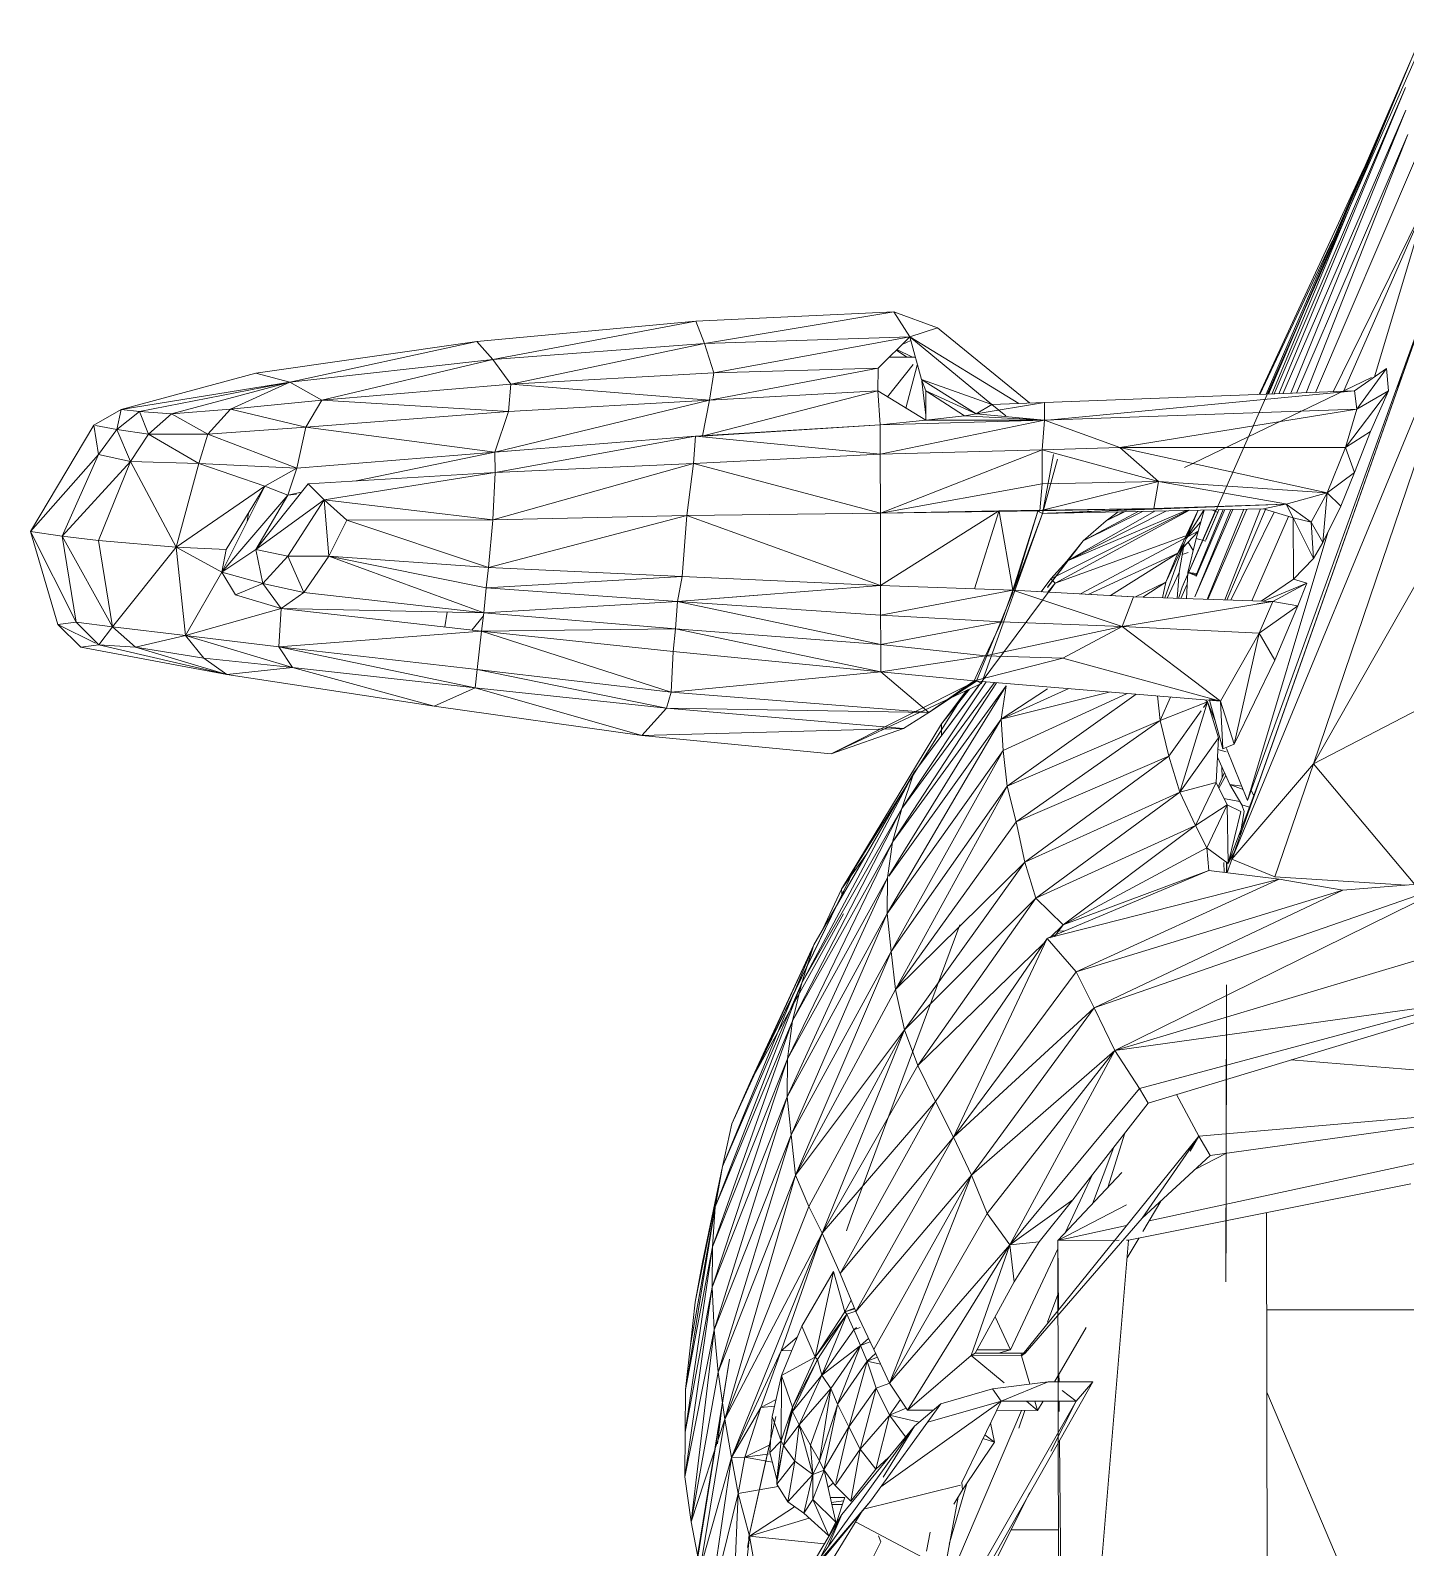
# Model space of a CAD drawing. Header units: inches. Extents: x -4169 to 1533, y -251 to 585.
# Drawn here: x 1336.77 to 1348.44, y 7.33 to 20.2 of the extents above; entities that cross this region are included whole.
import ezdxf

# ---------------------------------------------------------------- set-up
doc = ezdxf.new("R2010")
doc.units = ezdxf.units.IN
doc.header["$MEASUREMENT"] = 0
for name, color, linetype, lineweight in [('0-4', 10, 'Continuous', 5), ('0-6', 7, 'Continuous', 9), ('A-GENM', 5, 'Continuous', 9)]:
    doc.layers.add(name, color=color, linetype=linetype, lineweight=lineweight)

# ---------------------------------------------------------------- blocks, each defined once
blk = doc.blocks.new('Land_Rover_Evoque_-_SUV_Car_Vehicle_Automobile_13067 - Land Rover EVOQUE_dwg-1230547-BUILDING ELEVATION - SOUTH')
at = {"layer": 'A-GENM'}
blk.add_line((12393.695, 14.539), (12393.501, 14.411), dxfattribs=at)
blk = doc.blocks.new('Land_Rover_Evoque_-_SUV_Car_Vehicle_Automobile_13067 - Land_Rover_Evoque_-_SUV_Car_Vehicle_Automobile_13067-1230553-BUILDING ELEVATION - SOUTH')
blk.add_blockref('Land_Rover_Evoque_-_SUV_Car_Vehicle_Automobile_13067 - Land Rover EVOQUE_dwg-1230547-BUILDING ELEVATION - SOUTH', (0, 0))
blk = doc.blocks.new('Land_Rover_Evoque_-_SUV_Car_Vehicle_Automobile_13067 - Land Rover EVOQUE_dwg-V22-BUILDING ELEVATION - SOUTH')
at = {"layer": 'A-GENM'}
for p, q in [((12397.734, 20.196), (12395.651, 15.475)), ((12397.634, 20.046), (12396.361, 17.11)), ((12397.634, 20.046), (12396.38, 17.111)), ((12397.573, 19.897), (12396.381, 17.111)), ((12397.573, 19.897), (12396.409, 17.112)), ((12397.543, 19.71), (12396.431, 17.113)), ((12397.543, 19.71), (12396.47, 17.114)), ((12397.548, 19.52), (12396.505, 17.115)), ((12397.548, 19.52), (12396.572, 17.118)), ((12399.888, 19.465), (12396.763, 13.976)), ((12397.565, 19.313), (12396.62, 17.119)), ((12397.565, 19.313), (12396.702, 17.122)), ((12397.619, 19.087), (12396.781, 17.125)), ((12396.302, 17.108), (12397.188, 19.018)), ((12398.422, 18.868), (12396.07, 13.168)), ((12396.763, 13.976), (12398.422, 18.868)), ((12398.422, 18.868), (12396.763, 13.976)), ((12397.732, 18.765), (12396.931, 17.131)), ((12397.732, 18.765), (12397.018, 17.134)), ((12397.732, 18.765), (12397.28, 17.257)), ((12396.31, 17.108), (12396.926, 18.415)), ((12397.883, 18.309), (12396.07, 13.168)), ((12396.205, 13.666), (12397.883, 18.309)), ((12397.87, 18.272), (12396.209, 13.563)), ((12393.206, 17.808), (12391.525, 17.731)), ((12391.6, 17.54), (12393.206, 17.808)), ((12393.574, 17.673), (12393.206, 17.808)), ((12393.341, 17.598), (12393.206, 17.808)), ((12391.525, 17.731), (12389.668, 17.558)), ((12391.525, 17.731), (12389.803, 17.406)), ((12391.6, 17.54), (12391.525, 17.731)), ((12393.341, 17.598), (12393.574, 17.673)), ((12394.356, 17.036), (12393.574, 17.673)), ((12389.668, 17.558), (12387.793, 17.289)), ((12389.668, 17.558), (12388.082, 17.213)), ((12389.803, 17.406), (12389.668, 17.558)), ((12391.6, 17.54), (12389.803, 17.406)), ((12391.6, 17.54), (12389.957, 17.195)), ((12393.341, 17.598), (12391.6, 17.54)), ((12391.6, 17.54), (12391.678, 17.291)), ((12393.341, 17.598), (12391.678, 17.291)), ((12393.341, 17.598), (12393.071, 17.33)), ((12393.349, 17.567), (12393.275, 17.532)), ((12393.341, 17.598), (12393.438, 17.234)), ((12394.037, 17.022), (12393.341, 17.598)), ((12393.341, 17.598), (12394.264, 17.032)), ((12389.803, 17.406), (12388.082, 17.213)), ((12389.803, 17.406), (12388.353, 17.06)), ((12389.803, 17.406), (12389.957, 17.195)), ((12393.166, 17.424), (12393.387, 17.424)), ((12393.314, 17.424), (12393.228, 17.485)), ((12393.363, 17.424), (12393.231, 17.489)), ((12387.793, 17.289), (12386.653, 16.982)), ((12388.082, 17.213), (12387.793, 17.289)), ((12391.678, 17.291), (12389.957, 17.195)), ((12393.071, 17.33), (12391.64, 17.061)), ((12391.678, 17.291), (12391.64, 17.061)), ((12393.071, 17.33), (12391.678, 17.291)), ((12393.071, 17.33), (12393.07, 17.138)), ((12393.15, 17.089), (12393.37, 17.362)), ((12393.402, 17.357), (12393.306, 16.993)), ((12395.981, 16.639), (12397.256, 17.253)), ((12397.111, 17.138), (12397.382, 17.329)), ((12397.13, 16.985), (12397.382, 17.329)), ((12397.382, 17.329), (12397.401, 17.139)), ((12397.464, 17.15), (12397.518, 17.273)), ((12388.082, 17.213), (12386.653, 16.982)), ((12388.082, 17.213), (12386.808, 16.963)), ((12388.082, 17.213), (12387.078, 16.944)), ((12388.082, 17.213), (12387.58, 16.983)), ((12388.082, 17.213), (12388.353, 17.06)), ((12388.353, 17.06), (12389.957, 17.195)), ((12389.957, 17.195), (12389.938, 16.965)), ((12391.64, 17.061), (12389.957, 17.195)), ((12391.6, 16.759), (12393.07, 17.138)), ((12391.64, 17.061), (12393.07, 17.138)), ((12393.477, 16.889), (12393.07, 17.138)), ((12393.089, 16.85), (12393.07, 17.138)), ((12393.476, 17.138), (12393.438, 17.234)), ((12394.037, 17.022), (12393.438, 17.234)), ((12393.902, 16.945), (12393.438, 17.234)), ((12393.443, 17.22), (12393.476, 16.934)), ((12393.477, 16.889), (12393.476, 17.138)), ((12393.805, 16.927), (12393.476, 17.138)), ((12393.902, 16.945), (12393.476, 17.138)), ((12394.483, 17.041), (12397.111, 17.138)), ((12397.111, 17.138), (12394.507, 16.891)), ((12397.401, 17.139), (12397.034, 16.659)), ((12397.111, 17.138), (12397.13, 16.985)), ((12397.13, 16.985), (12397.401, 17.139)), ((12397.401, 17.139), (12397.247, 16.793)), ((12387.58, 16.983), (12388.353, 17.06)), ((12388.353, 17.06), (12388.219, 16.83)), ((12388.353, 17.06), (12389.938, 16.965)), ((12389.822, 16.619), (12391.64, 17.061)), ((12391.64, 17.061), (12389.938, 16.965)), ((12391.583, 16.758), (12391.64, 17.061)), ((12394.483, 17.041), (12393.902, 16.945)), ((12394.037, 17.022), (12393.902, 16.945)), ((12394.037, 17.022), (12394.483, 17.041)), ((12394.154, 16.928), (12394.037, 17.022)), ((12394.483, 17.041), (12394.482, 16.889)), ((12394.482, 16.889), (12397.13, 16.985)), ((12397.13, 16.985), (12395.12, 16.659)), ((12397.13, 16.985), (12397.034, 16.659)), ((12386.653, 16.982), (12386.421, 16.847)), ((12386.653, 16.982), (12386.614, 16.81)), ((12386.614, 16.81), (12386.808, 16.963)), ((12386.653, 16.982), (12386.808, 16.963)), ((12387.078, 16.944), (12386.808, 16.963)), ((12386.884, 16.772), (12386.808, 16.963)), ((12387.078, 16.944), (12386.884, 16.772)), ((12387.078, 16.944), (12387.58, 16.983)), ((12387.078, 16.944), (12387.387, 16.772)), ((12387.387, 16.772), (12387.58, 16.983)), ((12387.58, 16.983), (12388.219, 16.83)), ((12389.938, 16.965), (12388.219, 16.83)), ((12389.822, 16.619), (12389.938, 16.965)), ((12393.477, 16.889), (12393.09, 16.85)), ((12394.482, 16.889), (12393.09, 16.85)), ((12394.482, 16.889), (12393.09, 16.601)), ((12393.477, 16.889), (12393.805, 16.927)), ((12393.477, 16.889), (12394.482, 16.889)), ((12393.805, 16.927), (12393.902, 16.945)), ((12394.482, 16.889), (12393.805, 16.927)), ((12394.482, 16.889), (12393.902, 16.945)), ((12394.482, 16.889), (12394.463, 16.639)), ((12394.482, 16.889), (12395.12, 16.659)), ((12386.421, 16.847), (12385.882, 15.945)), ((12386.46, 16.598), (12386.421, 16.847)), ((12386.614, 16.81), (12386.434, 16.845)), ((12386.46, 16.598), (12386.614, 16.81)), ((12386.884, 16.772), (12386.614, 16.81)), ((12386.73, 16.541), (12386.614, 16.81)), ((12386.884, 16.772), (12386.73, 16.541)), ((12386.884, 16.772), (12387.387, 16.772)), ((12386.884, 16.772), (12387.31, 16.523)), ((12387.387, 16.772), (12387.31, 16.523)), ((12387.387, 16.772), (12388.219, 16.83)), ((12388.141, 16.484), (12387.387, 16.772)), ((12388.141, 16.484), (12388.219, 16.83)), ((12389.822, 16.619), (12388.219, 16.83)), ((12391.524, 16.754), (12389.822, 16.619)), ((12391.524, 16.754), (12389.823, 16.447)), ((12391.524, 16.754), (12391.505, 16.524)), ((12393.09, 16.85), (12391.524, 16.754)), ((12391.524, 16.754), (12393.09, 16.601)), ((12393.09, 16.85), (12391.582, 16.754)), ((12393.09, 16.85), (12393.09, 16.601)), ((12397.034, 16.659), (12397.247, 16.793)), ((12397.247, 16.793), (12397.112, 16.447)), ((12386.46, 16.598), (12385.882, 15.945)), ((12386.152, 15.907), (12386.46, 16.598)), ((12386.73, 16.541), (12386.46, 16.598)), ((12389.822, 16.619), (12388.141, 16.484)), ((12389.822, 16.619), (12388.646, 16.375)), ((12389.822, 16.619), (12389.823, 16.447)), ((12391.505, 16.524), (12393.09, 16.601)), ((12393.09, 16.601), (12391.505, 16.524)), ((12393.09, 16.601), (12394.463, 16.639)), ((12394.463, 16.639), (12393.09, 16.601)), ((12393.091, 16.102), (12393.09, 16.601)), ((12393.091, 16.102), (12394.463, 16.639)), ((12394.463, 16.639), (12395.12, 16.659)), ((12394.463, 16.639), (12395.12, 16.659)), ((12395.449, 16.371), (12394.463, 16.639)), ((12394.463, 16.351), (12394.463, 16.639)), ((12394.56, 16.6), (12394.465, 16.1)), ((12395.449, 16.371), (12395.12, 16.659)), ((12396.88, 16.275), (12395.12, 16.659)), ((12397.034, 16.659), (12395.12, 16.659)), ((12395.449, 16.371), (12395.12, 16.659)), ((12395.981, 16.639), (12395.67, 16.488)), ((12396.88, 16.275), (12397.034, 16.659)), ((12397.034, 16.659), (12397.112, 16.447)), ((12386.73, 16.541), (12386.152, 15.907)), ((12386.73, 16.541), (12386.461, 15.869)), ((12387.31, 16.523), (12386.73, 16.541)), ((12387.118, 15.812), (12386.73, 16.541)), ((12387.31, 16.523), (12387.118, 15.812)), ((12388.141, 16.484), (12387.31, 16.523)), ((12387.871, 16.331), (12387.31, 16.523)), ((12388.141, 16.484), (12387.871, 16.331)), ((12388.141, 16.484), (12388.064, 16.255)), ((12389.804, 16.044), (12391.505, 16.524)), ((12389.823, 16.447), (12391.505, 16.524)), ((12389.823, 16.447), (12391.505, 16.524)), ((12391.448, 16.082), (12391.505, 16.524)), ((12393.091, 16.102), (12391.505, 16.524)), ((12394.465, 16.1), (12394.594, 16.561)), ((12388.237, 16.351), (12387.794, 15.794)), ((12389.823, 16.447), (12388.237, 16.351)), ((12388.374, 16.216), (12388.237, 16.351)), ((12388.374, 16.216), (12389.823, 16.447)), ((12389.804, 16.044), (12389.823, 16.447)), ((12394.463, 16.351), (12393.091, 16.102)), ((12394.444, 16.121), (12395.449, 16.371)), ((12394.444, 16.121), (12394.463, 16.351)), ((12395.449, 16.371), (12394.463, 16.351)), ((12395.449, 16.371), (12395.411, 16.14)), ((12395.411, 16.14), (12395.449, 16.371)), ((12396.88, 16.275), (12395.449, 16.371)), ((12395.449, 16.371), (12396.525, 16.18)), ((12396.88, 16.275), (12397.112, 16.447)), ((12397.112, 16.447), (12396.996, 16.16)), ((12387.871, 16.331), (12387.118, 15.812)), ((12387.871, 16.331), (12387.505, 15.601)), ((12387.505, 15.601), (12388.064, 16.255)), ((12387.871, 16.331), (12387.543, 15.793)), ((12387.794, 15.794), (12388.064, 16.255)), ((12388.374, 16.216), (12387.794, 15.794)), ((12387.871, 16.331), (12388.064, 16.255)), ((12388.18, 16.279), (12388.064, 16.255)), ((12388.064, 16.255), (12388.139, 16.263)), ((12388.374, 16.216), (12388.065, 15.736)), ((12388.567, 16.043), (12388.374, 16.216)), ((12389.804, 16.044), (12388.374, 16.216)), ((12388.374, 16.216), (12388.412, 15.736)), ((12396.88, 16.275), (12396.532, 16.179)), ((12396.88, 16.275), (12396.745, 16.025)), ((12396.88, 16.275), (12396.842, 15.852)), ((12396.88, 16.275), (12396.996, 16.16)), ((12387.721, 16.032), (12387.731, 16.101)), ((12393.091, 16.102), (12391.448, 16.082)), ((12394.444, 16.121), (12393.091, 16.102)), ((12393.091, 16.102), (12394.096, 16.121)), ((12393.092, 15.487), (12393.091, 16.101)), ((12394.088, 16.116), (12393.092, 15.487)), ((12393.888, 15.46), (12394.095, 16.116)), ((12394.465, 16.1), (12393.947, 14.657)), ((12395.411, 16.14), (12394.096, 16.121)), ((12394.214, 15.449), (12394.097, 16.116)), ((12394.214, 15.449), (12394.425, 16.12)), ((12394.221, 15.448), (12394.425, 16.12)), ((12394.222, 15.448), (12394.465, 16.1)), ((12394.465, 16.1), (12394.425, 16.12)), ((12395.411, 16.14), (12394.444, 16.121)), ((12394.465, 16.1), (12395.411, 16.14)), ((12396.34, 16.139), (12394.465, 16.1)), ((12394.507, 16.102), (12396.525, 16.178)), ((12394.536, 15.545), (12395.703, 16.126)), ((12394.572, 15.509), (12395.712, 16.126)), ((12394.673, 15.696), (12395.684, 16.125)), ((12394.673, 15.696), (12395.517, 16.122)), ((12394.673, 15.696), (12395.418, 16.12)), ((12394.811, 15.866), (12395.318, 16.118)), ((12394.811, 15.866), (12395.276, 16.117)), ((12395.006, 16.036), (12395.167, 16.115)), ((12395.006, 16.036), (12395.151, 16.114)), ((12395.006, 16.036), (12395.106, 16.113)), ((12396.532, 16.179), (12395.411, 16.14)), ((12395.786, 16.127), (12395.613, 15.763)), ((12395.936, 16.13), (12395.651, 15.475)), ((12395.786, 16.127), (12395.667, 15.844)), ((12395.833, 16.128), (12395.682, 15.885)), ((12395.833, 16.128), (12395.682, 15.885)), ((12395.682, 15.885), (12395.786, 16.127)), ((12396.064, 16.133), (12395.757, 15.391)), ((12396.079, 16.133), (12395.757, 15.391)), ((12395.999, 16.132), (12395.765, 15.571)), ((12396.012, 16.132), (12395.769, 15.564)), ((12395.77, 15.887), (12395.836, 16.128)), ((12395.961, 16.131), (12395.852, 15.875)), ((12395.962, 16.131), (12395.852, 15.874)), ((12396.172, 16.135), (12395.862, 15.371)), ((12396.197, 16.136), (12395.868, 15.371)), ((12395.952, 16.108), (12395.901, 16.13)), ((12396.315, 16.138), (12396.011, 15.366)), ((12396.357, 16.133), (12396.029, 15.365)), ((12396.43, 16.111), (12396.064, 15.364)), ((12396.34, 16.139), (12396.525, 16.177)), ((12396.592, 16.062), (12396.34, 16.139)), ((12396.532, 16.179), (12396.525, 16.178)), ((12396.592, 16.062), (12396.532, 16.179)), ((12396.532, 16.179), (12396.745, 16.025)), ((12396.996, 16.16), (12396.842, 15.852)), ((12388.567, 16.043), (12388.412, 15.736)), ((12388.567, 16.043), (12389.804, 16.044)), ((12389.766, 15.64), (12388.567, 16.043)), ((12391.448, 16.082), (12389.766, 15.64)), ((12389.766, 15.64), (12389.804, 16.043)), ((12389.804, 16.044), (12391.448, 16.082)), ((12391.448, 16.082), (12391.41, 15.564)), ((12393.092, 15.487), (12391.448, 16.082)), ((12394.811, 15.866), (12395.006, 16.036)), ((12395.682, 15.885), (12395.808, 16.028)), ((12396.553, 16.074), (12396.24, 15.359)), ((12396.593, 15.543), (12396.592, 16.062)), ((12396.592, 16.062), (12396.745, 16.025)), ((12396.592, 16.062), (12396.765, 15.717)), ((12396.745, 16.025), (12396.842, 15.852)), ((12396.745, 16.025), (12396.765, 15.717)), ((12385.882, 15.945), (12386.116, 15.157)), ((12386.152, 15.907), (12385.882, 15.945)), ((12385.882, 15.945), (12386.27, 15.177)), ((12386.461, 15.869), (12386.152, 15.907)), ((12386.152, 15.907), (12386.27, 15.177)), ((12386.152, 15.907), (12386.579, 15.139)), ((12387.118, 15.812), (12386.461, 15.869)), ((12386.461, 15.869), (12386.579, 15.139)), ((12394.507, 15.474), (12394.811, 15.866)), ((12394.507, 15.471), (12394.811, 15.866)), ((12394.572, 15.509), (12395.704, 15.919)), ((12394.673, 15.696), (12394.811, 15.866)), ((12395.787, 15.949), (12394.787, 15.417)), ((12395.667, 15.844), (12395.504, 15.383)), ((12395.667, 15.844), (12395.512, 15.517)), ((12395.613, 15.763), (12395.667, 15.844)), ((12395.667, 15.844), (12395.625, 15.599)), ((12395.786, 15.947), (12395.654, 15.806)), ((12395.697, 15.6), (12395.77, 15.887)), ((12395.7, 15.856), (12395.744, 15.785)), ((12395.852, 15.865), (12395.77, 15.887)), ((12396.885, 15.938), (12396.205, 13.666)), ((12396.842, 15.852), (12396.765, 15.717)), ((12387.118, 15.812), (12386.579, 15.139)), ((12387.543, 15.793), (12387.118, 15.812)), ((12387.505, 15.601), (12387.118, 15.812)), ((12387.118, 15.812), (12387.197, 15.063)), ((12387.505, 15.601), (12387.794, 15.794)), ((12387.543, 15.793), (12387.505, 15.601)), ((12387.853, 15.505), (12387.794, 15.794)), ((12387.853, 15.505), (12387.794, 15.794)), ((12388.065, 15.736), (12387.794, 15.794)), ((12388.065, 15.736), (12387.853, 15.505)), ((12388.412, 15.736), (12388.065, 15.736)), ((12388.201, 15.429), (12388.065, 15.736)), ((12388.412, 15.736), (12388.201, 15.429)), ((12389.766, 15.64), (12388.412, 15.736)), ((12388.412, 15.736), (12388.413, 15.736)), ((12389.728, 15.256), (12388.412, 15.736)), ((12389.747, 15.468), (12388.412, 15.736)), ((12394.258, 15.59), (12394.318, 15.768)), ((12394.853, 15.413), (12395.613, 15.763)), ((12395.041, 15.403), (12395.613, 15.763)), ((12395.512, 15.517), (12395.613, 15.763)), ((12395.613, 15.763), (12395.512, 15.517)), ((12395.617, 15.768), (12395.613, 15.763)), ((12395.651, 15.75), (12395.701, 15.768)), ((12396.593, 15.543), (12396.765, 15.717)), ((12387.505, 15.601), (12387.197, 15.063)), ((12387.505, 15.601), (12387.621, 15.409)), ((12387.505, 15.601), (12387.853, 15.505)), ((12389.747, 15.468), (12389.766, 15.64)), ((12391.41, 15.564), (12389.766, 15.64)), ((12391.41, 15.564), (12389.766, 15.64)), ((12394.536, 15.545), (12394.673, 15.696)), ((12395.522, 15.382), (12395.625, 15.599)), ((12395.608, 15.379), (12395.625, 15.599)), ((12395.696, 15.58), (12395.651, 15.475)), ((12395.686, 15.377), (12395.697, 15.6)), ((12395.775, 15.59), (12395.697, 15.6)), ((12395.772, 15.579), (12395.697, 15.6)), ((12395.769, 15.569), (12395.697, 15.6)), ((12387.621, 15.409), (12387.853, 15.505)), ((12388.201, 15.429), (12387.853, 15.505)), ((12388.008, 15.294), (12387.853, 15.505)), ((12388.201, 15.429), (12387.853, 15.505)), ((12389.728, 15.256), (12389.747, 15.468)), ((12389.747, 15.468), (12391.41, 15.564)), ((12391.371, 15.353), (12389.747, 15.468)), ((12391.371, 15.353), (12391.41, 15.564)), ((12391.371, 15.353), (12393.092, 15.487)), ((12393.092, 15.487), (12391.41, 15.564)), ((12393.092, 15.487), (12391.41, 15.564)), ((12394.213, 15.449), (12393.092, 15.487)), ((12393.092, 15.238), (12393.092, 15.487)), ((12393.092, 15.238), (12394.213, 15.449)), ((12394.572, 15.509), (12393.373, 13.9)), ((12394.117, 15.18), (12394.213, 15.449)), ((12395.238, 15.391), (12394.213, 15.449)), ((12394.213, 15.449), (12395.142, 15.142)), ((12394.215, 15.428), (12394.214, 15.448)), ((12395.239, 15.391), (12394.214, 15.448)), ((12394.453, 15.435), (12394.536, 15.545)), ((12394.51, 15.432), (12394.572, 15.509)), ((12394.572, 15.509), (12394.515, 15.432)), ((12394.519, 15.432), (12394.572, 15.509)), ((12394.572, 15.509), (12394.536, 15.545)), ((12395.254, 15.391), (12395.512, 15.517)), ((12395.315, 15.389), (12395.512, 15.517)), ((12395.484, 15.383), (12395.512, 15.517)), ((12395.512, 15.517), (12395.484, 15.383)), ((12395.651, 15.475), (12395.62, 15.379)), ((12395.693, 15.501), (12395.64, 15.378)), ((12395.692, 15.501), (12395.64, 15.378)), ((12396.319, 15.356), (12396.593, 15.543)), ((12396.341, 15.355), (12396.707, 15.507)), ((12396.418, 15.353), (12396.707, 15.507)), ((12396.707, 15.507), (12396.593, 15.543)), ((12396.63, 15.315), (12396.707, 15.507)), ((12387.621, 15.409), (12388.008, 15.294)), ((12388.008, 15.294), (12388.201, 15.429)), ((12389.728, 15.256), (12388.201, 15.429)), ((12389.728, 15.256), (12388.201, 15.429)), ((12389.728, 15.256), (12391.371, 15.353)), ((12391.353, 15.122), (12391.371, 15.353)), ((12391.371, 15.353), (12392.049, 15.405)), ((12391.371, 15.353), (12393.093, 14.988)), ((12391.371, 15.353), (12393.092, 15.238)), ((12393.906, 14.679), (12394.215, 15.428)), ((12395.142, 15.142), (12395.238, 15.391)), ((12395.238, 15.391), (12395.142, 15.142)), ((12395.142, 15.142), (12396.418, 15.353)), ((12396.418, 15.353), (12395.238, 15.391)), ((12396.284, 15.332), (12396.418, 15.353)), ((12396.302, 15.084), (12396.418, 15.353)), ((12396.302, 15.084), (12396.63, 15.315)), ((12396.418, 15.353), (12396.63, 15.315)), ((12396.437, 14.854), (12396.63, 15.315)), ((12388.008, 15.294), (12387.197, 15.063)), ((12388.008, 15.294), (12387.99, 14.967)), ((12388.008, 15.294), (12389.709, 15.102)), ((12388.008, 15.294), (12389.728, 15.256)), ((12389.398, 15.137), (12389.416, 15.263)), ((12389.626, 15.111), (12389.725, 15.231)), ((12389.709, 15.102), (12389.728, 15.256)), ((12391.353, 15.122), (12389.728, 15.256)), ((12391.353, 15.122), (12389.728, 15.256)), ((12393.093, 14.988), (12393.092, 15.238)), ((12393.092, 15.238), (12394.117, 15.18)), ((12386.27, 15.177), (12386.116, 15.157)), ((12386.116, 15.157), (12386.31, 14.965)), ((12386.116, 15.157), (12386.434, 15)), ((12386.27, 15.177), (12386.463, 14.985)), ((12386.27, 15.177), (12386.579, 15.139)), ((12386.463, 14.985), (12386.579, 15.139)), ((12386.579, 15.139), (12386.772, 14.966)), ((12386.579, 15.139), (12387.197, 15.063)), ((12386.772, 14.966), (12387.197, 15.063)), ((12387.197, 15.063), (12387.352, 14.871)), ((12387.197, 15.063), (12388.106, 14.794)), ((12387.197, 15.063), (12387.99, 14.967)), ((12389.709, 15.102), (12387.99, 14.967)), ((12389.709, 15.102), (12389.672, 14.775)), ((12389.709, 15.102), (12391.353, 15.122)), ((12389.709, 15.102), (12391.334, 14.929)), ((12389.709, 15.102), (12391.316, 14.583)), ((12391.334, 14.929), (12391.353, 15.122)), ((12393.093, 14.988), (12391.353, 15.122)), ((12393.093, 14.757), (12391.353, 15.122)), ((12391.353, 15.122), (12393.093, 14.988)), ((12393.093, 14.988), (12394.117, 15.18)), ((12393.983, 14.892), (12394.117, 15.18)), ((12393.983, 14.892), (12395.142, 15.142)), ((12394.117, 15.18), (12395.142, 15.142)), ((12395.142, 15.142), (12394.639, 14.873)), ((12395.142, 15.142), (12394.639, 14.873)), ((12395.142, 15.142), (12396.302, 15.084)), ((12395.142, 15.142), (12395.975, 14.508)), ((12396.302, 15.084), (12395.975, 14.508)), ((12396.302, 15.084), (12396.091, 14.142)), ((12396.302, 15.084), (12396.437, 14.854)), ((12386.463, 14.985), (12386.31, 14.965)), ((12386.31, 14.965), (12387.548, 14.734)), ((12386.463, 14.985), (12387.548, 14.734)), ((12386.463, 14.985), (12386.772, 14.966)), ((12387.548, 14.734), (12386.772, 14.966)), ((12386.772, 14.966), (12387.352, 14.871)), ((12388.106, 14.794), (12387.99, 14.967)), ((12389.653, 14.621), (12387.99, 14.967)), ((12389.672, 14.775), (12387.99, 14.967)), ((12391.333, 14.929), (12391.316, 14.583)), ((12391.334, 14.929), (12391.333, 14.93)), ((12391.334, 14.929), (12393.093, 14.757)), ((12393.093, 14.988), (12393.983, 14.892)), ((12393.093, 14.757), (12393.093, 14.988)), ((12393.093, 14.988), (12393.983, 14.892)), ((12387.548, 14.734), (12387.352, 14.871)), ((12387.352, 14.871), (12388.106, 14.794)), ((12393.093, 14.757), (12393.983, 14.892)), ((12393.887, 14.68), (12393.983, 14.892)), ((12393.887, 14.68), (12394.639, 14.873)), ((12393.983, 14.892), (12394.639, 14.873)), ((12393.983, 14.892), (12394.639, 14.873)), ((12395.975, 14.508), (12394.639, 14.873)), ((12396.091, 14.142), (12396.437, 14.854)), ((12387.548, 14.734), (12388.106, 14.794)), ((12387.548, 14.734), (12389.307, 14.465)), ((12388.106, 14.794), (12389.307, 14.465)), ((12388.106, 14.794), (12389.653, 14.621)), ((12389.653, 14.621), (12389.672, 14.775)), ((12391.278, 14.449), (12389.672, 14.775)), ((12389.672, 14.775), (12391.316, 14.583)), ((12393.093, 14.757), (12391.316, 14.583)), ((12393.906, 14.679), (12392.673, 14.062)), ((12393.093, 14.757), (12393.887, 14.68)), ((12393.094, 14.757), (12393.887, 14.68)), ((12393.501, 14.411), (12393.094, 14.757)), ((12393.273, 13.597), (12393.988, 14.672)), ((12393.501, 14.411), (12393.887, 14.68)), ((12393.906, 14.679), (12393.501, 14.411)), ((12393.906, 14.678), (12393.583, 14.468)), ((12393.906, 14.679), (12393.887, 14.68)), ((12395.975, 14.508), (12393.887, 14.68)), ((12395.975, 14.508), (12393.887, 14.68)), ((12393.906, 14.679), (12393.947, 14.657)), ((12398.211, 14.727), (12396.763, 13.976)), ((12389.307, 14.465), (12389.653, 14.621)), ((12389.653, 14.621), (12391.068, 14.216)), ((12389.653, 14.621), (12391.278, 14.449)), ((12391.278, 14.449), (12391.316, 14.583)), ((12393.501, 14.411), (12391.316, 14.583)), ((12392.673, 14.062), (12393.947, 14.657)), ((12393.161, 13.027), (12394.157, 14.638)), ((12393.193, 13.313), (12394.075, 14.664)), ((12394.157, 14.638), (12393.193, 13.313)), ((12394.058, 14.666), (12393.273, 13.597)), ((12393.373, 13.9), (12393.932, 14.65)), ((12393.609, 14.316), (12393.847, 14.61)), ((12393.609, 14.316), (12393.822, 14.599)), ((12393.747, 14.486), (12393.84, 14.607)), ((12393.832, 14.603), (12393.747, 14.486)), ((12394.115, 14.355), (12394.157, 14.638)), ((12394.115, 14.355), (12394.688, 14.614)), ((12394.115, 14.355), (12394.507, 14.612)), ((12394.115, 14.355), (12395.032, 14.585)), ((12394.131, 14.089), (12395.179, 14.571)), ((12394.167, 13.787), (12395.261, 14.567)), ((12395.462, 14.343), (12395.44, 14.552)), ((12395.462, 14.343), (12395.44, 14.552)), ((12395.462, 14.343), (12395.552, 14.542)), ((12389.307, 14.465), (12391.068, 14.216)), ((12391.068, 14.216), (12391.278, 14.449)), ((12393.288, 14.276), (12391.278, 14.449)), ((12393.501, 14.411), (12391.278, 14.449)), ((12393.747, 14.486), (12392.761, 12.914)), ((12392.88, 13.103), (12393.747, 14.486)), ((12393.288, 14.276), (12393.501, 14.411)), ((12395.864, 14.501), (12395.462, 14.343)), ((12395.811, 14.426), (12395.536, 14.04)), ((12395.63, 13.737), (12395.864, 14.501)), ((12395.864, 14.501), (12395.83, 14.453)), ((12395.864, 14.501), (12395.852, 14.513)), ((12395.864, 14.501), (12395.93, 14.341)), ((12395.958, 14.198), (12395.864, 14.501)), ((12395.879, 14.525), (12395.975, 14.508)), ((12395.882, 14.515), (12395.996, 14.103)), ((12395.996, 14.103), (12395.975, 14.508)), ((12395.975, 14.508), (12396.091, 14.142)), ((12392.761, 12.914), (12393.609, 14.316)), ((12393.148, 12.707), (12394.115, 14.355)), ((12394.115, 14.355), (12393.161, 13.024)), ((12393.609, 14.316), (12393.609, 14.217)), ((12394.131, 14.089), (12394.115, 14.355)), ((12394.167, 13.787), (12395.462, 14.343)), ((12394.241, 13.483), (12395.462, 14.343)), ((12395.536, 14.04), (12395.462, 14.343)), ((12395.536, 14.04), (12395.462, 14.343)), ((12393.288, 14.276), (12391.068, 14.216)), ((12392.673, 14.062), (12391.068, 14.216)), ((12392.673, 14.062), (12393.288, 14.276)), ((12395.63, 13.737), (12395.958, 14.198)), ((12395.937, 13.817), (12395.958, 14.198)), ((12394.131, 14.089), (12393.148, 12.707)), ((12393.183, 12.385), (12394.131, 14.089)), ((12394.167, 13.787), (12394.131, 14.089)), ((12394.241, 13.483), (12395.536, 14.04)), ((12394.316, 13.142), (12395.536, 14.04)), ((12395.536, 14.04), (12395.63, 13.737)), ((12395.63, 13.737), (12395.536, 14.04)), ((12395.949, 14.034), (12396.055, 13.801)), ((12396.024, 14.077), (12395.952, 14.097)), ((12395.996, 14.103), (12396.091, 14.142)), ((12396.025, 14.106), (12396.205, 13.666)), ((12392.425, 12.118), (12393.373, 13.9)), ((12393.373, 13.9), (12392.525, 12.44)), ((12393.273, 13.597), (12393.373, 13.9)), ((12396.008, 13.903), (12395.955, 13.78)), ((12395.987, 13.951), (12395.989, 13.858)), ((12396.07, 13.168), (12396.763, 13.976)), ((12396.763, 13.976), (12396.435, 13.017)), ((12396.763, 13.976), (12396.435, 13.017)), ((12396.763, 13.976), (12397.623, 12.953)), ((12394.167, 13.787), (12393.183, 12.385)), ((12393.219, 12.063), (12394.167, 13.787)), ((12394.241, 13.483), (12394.167, 13.787)), ((12395.937, 13.817), (12395.63, 13.737)), ((12395.763, 13.452), (12395.937, 13.817)), ((12396.031, 13.628), (12395.937, 13.817)), ((12396.02, 13.877), (12395.96, 13.771)), ((12396.039, 13.13), (12396.316, 13.863)), ((12396.055, 13.801), (12396.155, 13.629)), ((12396.155, 13.788), (12396.055, 13.801)), ((12396.168, 13.758), (12396.055, 13.801)), ((12396.209, 13.58), (12396.303, 13.83)), ((12394.316, 13.142), (12395.63, 13.737)), ((12394.41, 12.838), (12395.63, 13.737)), ((12395.63, 13.737), (12395.763, 13.452)), ((12395.763, 13.452), (12395.63, 13.737)), ((12396.004, 13.683), (12396.137, 13.658)), ((12396.231, 13.756), (12396.257, 13.709)), ((12393.273, 13.597), (12392.36, 11.825)), ((12393.273, 13.597), (12392.425, 12.118)), ((12393.193, 13.313), (12393.273, 13.597)), ((12396.031, 13.628), (12395.763, 13.452)), ((12396.031, 13.628), (12395.858, 13.263)), ((12396.031, 13.628), (12396.147, 13.571)), ((12396.039, 13.13), (12396.031, 13.628)), ((12396.039, 13.13), (12396.147, 13.571)), ((12396.043, 13.139), (12396.203, 13.563)), ((12396.209, 13.562), (12396.07, 13.168)), ((12396.143, 13.375), (12396.175, 13.571)), ((12396.155, 13.629), (12396.175, 13.571)), ((12396.22, 13.608), (12396.155, 13.629)), ((12393.219, 12.063), (12394.241, 13.483)), ((12394.316, 13.142), (12394.241, 13.483)), ((12394.41, 12.838), (12395.763, 13.452)), ((12394.64, 12.611), (12395.763, 13.452)), ((12395.763, 13.452), (12395.858, 13.263)), ((12395.858, 13.263), (12395.763, 13.452)), ((12393.193, 13.313), (12392.303, 11.474)), ((12393.193, 13.313), (12392.345, 11.796)), ((12393.151, 13.01), (12393.193, 13.313)), ((12394.64, 12.611), (12395.858, 13.263)), ((12395.876, 13.072), (12395.858, 13.263)), ((12396.039, 13.13), (12395.858, 13.263)), ((12392.761, 12.914), (12392.973, 13.211)), ((12394.313, 13.139), (12393.219, 12.063)), ((12393.294, 11.721), (12394.314, 13.139)), ((12394.41, 12.838), (12394.316, 13.142)), ((12396.004, 13.139), (12396.005, 13.056)), ((12396.027, 13.138), (12396.027, 13.053)), ((12396.029, 13.137), (12396.029, 13.053)), ((12396.035, 13.061), (12396.07, 13.168)), ((12396.039, 13.13), (12396.085, 13.217)), ((12396.07, 13.168), (12396.435, 13.017)), ((12396.07, 13.168), (12396.435, 13.017)), ((12392.88, 13.103), (12392.069, 11.435)), ((12392.88, 13.103), (12392.167, 11.643)), ((12393.151, 13.01), (12392.3, 11.151)), ((12393.151, 13.01), (12392.303, 11.474)), ((12392.88, 13.103), (12392.761, 12.914)), ((12393.148, 12.707), (12393.151, 13.01)), ((12394.507, 12.497), (12395.876, 13.072)), ((12394.507, 12.497), (12396.473, 12.999)), ((12395.876, 13.072), (12394.64, 12.611)), ((12394.752, 12.213), (12396.473, 12.999)), ((12396.473, 12.999), (12395.876, 13.072)), ((12396.435, 13.017), (12397.553, 12.947)), ((12396.435, 13.017), (12397.553, 12.947)), ((12397.013, 12.905), (12396.473, 12.999)), ((12392.602, 12.573), (12392.761, 12.914)), ((12392.761, 12.914), (12392.766, 12.856)), ((12394.752, 12.213), (12397.013, 12.905)), ((12394.905, 11.908), (12397.998, 12.983)), ((12394.905, 11.908), (12397.013, 12.905)), ((12395.078, 11.546), (12397.998, 12.983)), ((12397.998, 12.983), (12397.013, 12.905)), ((12393.294, 11.721), (12394.41, 12.838)), ((12393.407, 11.418), (12394.41, 12.838)), ((12394.41, 12.838), (12394.64, 12.611)), ((12392.779, 12.704), (12391.989, 11.283)), ((12393.148, 12.707), (12392.3, 11.151)), ((12393.148, 12.707), (12392.335, 10.829)), ((12392.842, 10.131), (12393.765, 12.61)), ((12393.183, 12.385), (12393.148, 12.707)), ((12394.527, 12.502), (12394.64, 12.611)), ((12394.568, 12.513), (12394.64, 12.611)), ((12394.504, 12.496), (12393.559, 11.114)), ((12393.711, 10.81), (12394.504, 12.496)), ((12394.504, 12.496), (12394.752, 12.213)), ((12394.603, 12.56), (12394.65, 12.558)), ((12392.525, 12.44), (12391.752, 10.562)), ((12392.525, 12.44), (12391.832, 10.923)), ((12391.989, 11.283), (12392.525, 12.44)), ((12393.183, 12.385), (12392.335, 10.829)), ((12393.183, 12.385), (12392.371, 10.488)), ((12392.425, 12.118), (12392.525, 12.44)), ((12393.219, 12.063), (12393.183, 12.385)), ((12393.407, 11.418), (12394.472, 12.449)), ((12395.078, 11.546), (12397.783, 12.353)), ((12392.425, 12.118), (12391.69, 10.221)), ((12392.425, 12.118), (12391.752, 10.562)), ((12392.345, 11.796), (12392.425, 12.118)), ((12393.711, 10.81), (12394.752, 12.213)), ((12394.752, 12.213), (12394.905, 11.908)), ((12396.026, 12.101), (12396.02, 9.585)), ((12396.026, 12.101), (12396.022, 10.065)), ((12393.219, 12.063), (12392.371, 10.488)), ((12393.294, 11.721), (12393.219, 12.063)), ((12393.711, 10.81), (12394.905, 11.908)), ((12393.863, 10.487), (12394.905, 11.908)), ((12394.905, 11.908), (12395.078, 11.546)), ((12395.078, 11.546), (12398.013, 11.953)), ((12395.288, 11.223), (12398.013, 11.953)), ((12392.345, 11.796), (12391.668, 9.88)), ((12392.345, 11.796), (12391.69, 10.221)), ((12392.303, 11.474), (12392.345, 11.796)), ((12393.294, 11.721), (12392.371, 10.488)), ((12392.484, 10.223), (12393.294, 11.721)), ((12392.598, 9.996), (12393.294, 11.721)), ((12393.294, 11.721), (12393.407, 11.418)), ((12395.362, 11.1), (12397.646, 11.789)), ((12392.167, 11.643), (12392.069, 11.435)), ((12392.303, 11.474), (12391.665, 9.539)), ((12392.303, 11.474), (12391.668, 9.88)), ((12392.3, 11.151), (12392.303, 11.474)), ((12393.863, 10.487), (12395.078, 11.546)), ((12393.997, 10.164), (12395.078, 11.546)), ((12394.188, 9.897), (12395.078, 11.546)), ((12395.288, 11.223), (12395.078, 11.546)), ((12399.838, 11.199), (12396.573, 11.465)), ((12392.069, 11.435), (12391.989, 11.283)), ((12392.598, 9.996), (12393.407, 11.418)), ((12393.559, 11.114), (12393.407, 11.418)), ((12391.989, 11.283), (12391.832, 10.923)), ((12394.188, 9.897), (12395.288, 11.223)), ((12395.288, 11.223), (12395.362, 11.1)), ((12392.3, 11.151), (12391.665, 9.539)), ((12392.3, 11.151), (12391.681, 9.177)), ((12392.335, 10.829), (12392.3, 11.151)), ((12393.559, 11.114), (12392.598, 9.996)), ((12393.559, 11.114), (12392.749, 9.655)), ((12393.711, 10.81), (12393.559, 11.114)), ((12395.362, 11.1), (12394.724, 10.278)), ((12395.369, 10.101), (12400.377, 11.18)), ((12395.601, 11.172), (12395.791, 10.819)), ((12399.223, 11.117), (12395.791, 10.819)), ((12399.223, 11.117), (12395.888, 10.656)), ((12392.335, 10.829), (12391.681, 9.177)), ((12392.335, 10.829), (12391.716, 8.817)), ((12391.832, 10.923), (12391.752, 10.562)), ((12392.371, 10.488), (12392.335, 10.829)), ((12393.711, 10.81), (12392.749, 9.655)), ((12393.711, 10.81), (12392.882, 9.332)), ((12393.711, 10.81), (12393.863, 10.487)), ((12395.791, 10.819), (12394.286, 8.957)), ((12395.164, 10.844), (12395.019, 10.383)), ((12395.791, 10.819), (12395.31, 10.124)), ((12395.791, 10.819), (12395.717, 10.693)), ((12395.791, 10.819), (12395.888, 10.656)), ((12395.071, 10.725), (12394.889, 10.245)), ((12391.752, 10.562), (12391.48, 9.049)), ((12391.752, 10.562), (12391.521, 9.41)), ((12391.752, 10.562), (12391.582, 9.751)), ((12391.752, 10.562), (12391.69, 10.221)), ((12395.888, 10.656), (12395.31, 10.124)), ((12395.758, 10.536), (12396.026, 10.675)), ((12392.371, 10.488), (12391.716, 8.817)), ((12392.371, 10.488), (12391.771, 8.418)), ((12392.484, 10.223), (12392.371, 10.488)), ((12392.882, 9.332), (12393.863, 10.487)), ((12393.863, 10.487), (12393.034, 9.009)), ((12393.863, 10.487), (12393.168, 8.723)), ((12393.863, 10.487), (12393.997, 10.164)), ((12395.139, 10.511), (12394.595, 9.935)), ((12394.888, 10.489), (12394.661, 10.004)), ((12397.588, 10.416), (12395.196, 9.937)), ((12391.69, 10.221), (12391.437, 8.67)), ((12391.69, 10.221), (12391.48, 9.049)), ((12391.69, 10.221), (12391.668, 9.88)), ((12392.484, 10.223), (12391.771, 8.418)), ((12392.598, 9.996), (12392.484, 10.223)), ((12394.188, 9.897), (12394.724, 10.278)), ((12394.438, 9.924), (12394.724, 10.278)), ((12394.595, 9.935), (12395.179, 10.237)), ((12395.468, 10.269), (12395.316, 10.011)), ((12396.381, 1.695), (12396.364, 10.171)), ((12396.382, 1.694), (12396.364, 10.171)), ((12392.842, 10.131), (12392.802, 10.017)), ((12393.168, 8.723), (12393.997, 10.164)), ((12394.188, 9.897), (12393.997, 10.164)), ((12394.319, 8.98), (12395.31, 10.124)), ((12394.595, 9.935), (12395.178, 10.06)), ((12396.022, 10.065), (12396.02, 9.585)), ((12392.598, 9.996), (12391.771, 8.418)), ((12392.598, 9.996), (12391.828, 8.095)), ((12392.598, 9.996), (12392.25, 8.998)), ((12392.749, 9.655), (12392.598, 9.996)), ((12394.188, 9.897), (12394.438, 9.924)), ((12394.224, 9.583), (12394.438, 9.924)), ((12394.595, 9.935), (12395.115, 9.937)), ((12394.595, 9.935), (12395.115, 9.937)), ((12394.619, -0.556), (12394.595, 9.935)), ((12394.595, 9.935), (12394.601, 9.346)), ((12394.653, 3.463), (12395.196, 9.937)), ((12395.179, 9.937), (12395.196, 9.937)), ((12395.179, 9.937), (12395.196, 9.937)), ((12395.285, 9.958), (12395.184, 9.786)), ((12391.668, 9.88), (12391.435, 8.309)), ((12391.668, 9.88), (12391.437, 8.67)), ((12391.668, 9.88), (12391.665, 9.539)), ((12394.188, 9.897), (12393.168, 8.723)), ((12394.188, 9.897), (12393.321, 8.495)), ((12393.861, 8.958), (12394.188, 9.897)), ((12394.188, 9.897), (12394.224, 9.583)), ((12394.595, 9.864), (12394.195, 9.008)), ((12391.521, 9.41), (12391.582, 9.751)), ((12392.694, 9.67), (12392.424, 9.209)), ((12392.694, 9.67), (12392.537, 8.944)), ((12392.789, 9.328), (12392.694, 9.67)), ((12392.749, 9.655), (12392.882, 9.332)), ((12392.749, 9.655), (12392.882, 9.332)), ((12391.665, 9.539), (12391.432, 7.929)), ((12391.665, 9.539), (12391.435, 8.309)), ((12391.665, 9.539), (12391.681, 9.177)), ((12394.224, 9.583), (12393.894, 8.98)), ((12391.521, 9.41), (12391.48, 9.049)), ((12392.789, 9.328), (12392.843, 9.427)), ((12394.596, 9.477), (12394.507, 9.241)), ((12392.789, 9.328), (12392.537, 8.944)), ((12392.789, 9.328), (12392.537, 8.944)), ((12392.537, 8.944), (12392.807, 9.309)), ((12392.557, 8.926), (12392.807, 9.309)), ((12392.594, 8.792), (12392.807, 9.309)), ((12392.789, 9.328), (12392.87, 9.361)), ((12392.789, 9.328), (12392.87, 9.361)), ((12392.789, 9.328), (12392.873, 9.354)), ((12392.789, 9.328), (12392.807, 9.309)), ((12392.881, 9.336), (12392.807, 9.309)), ((12392.864, 9.176), (12392.807, 9.309)), ((12392.882, 9.332), (12393.034, 9.009)), ((12392.882, 9.332), (12393.034, 9.009)), ((12394.195, 9.008), (12394.063, 9.288)), ((12399.462, 9.348), (12396.366, 9.346)), ((12391.681, 9.177), (12391.432, 7.929)), ((12391.681, 9.177), (12391.487, 7.549)), ((12391.681, 9.177), (12391.716, 8.817)), ((12392.251, 8.788), (12392.424, 9.209)), ((12392.537, 8.944), (12392.424, 9.209)), ((12392.594, 8.792), (12392.864, 9.176)), ((12392.92, 9.197), (12392.864, 9.176)), ((12392.888, 9.197), (12392.864, 9.176)), ((12392.922, 9.043), (12392.864, 9.176)), ((12394.837, 9.197), (12394.567, 8.737)), ((12391.48, 9.049), (12391.437, 8.67)), ((12392.385, 9.115), (12392.25, 8.998)), ((12392.594, 8.792), (12392.922, 9.043)), ((12392.671, 8.678), (12392.922, 9.043)), ((12392.727, 8.545), (12392.922, 9.043)), ((12392.99, 9.102), (12392.922, 9.043)), ((12393.003, 9.075), (12392.922, 9.043)), ((12392.978, 8.91), (12392.922, 9.043)), ((12393.034, 9.009), (12393.168, 8.723)), ((12393.034, 9.009), (12393.168, 8.723)), ((12394.195, 9.008), (12393.909, 9.008)), ((12394.195, 9.008), (12394.092, 8.98)), ((12391.812, 8.929), (12391.236, 5.405)), ((12391.812, 8.929), (12391.247, 5.42)), ((12391.828, 8.095), (12392.25, 8.998)), ((12392.25, 8.998), (12392.077, 8.519)), ((12392.25, 8.998), (12392.339, 9.002)), ((12392.537, 8.944), (12392.251, 8.788)), ((12392.345, 8.522), (12392.557, 8.926)), ((12392.345, 8.484), (12392.557, 8.926)), ((12392.353, 8.54), (12392.537, 8.944)), ((12392.353, 8.54), (12392.537, 8.944)), ((12392.537, 8.944), (12392.557, 8.926)), ((12392.594, 8.792), (12392.557, 8.926)), ((12392.727, 8.545), (12392.978, 8.91)), ((12392.825, 8.359), (12392.978, 8.91)), ((12393.05, 8.976), (12392.978, 8.91)), ((12393.065, 8.944), (12392.978, 8.91)), ((12393.092, 8.886), (12392.978, 8.91)), ((12393.055, 8.682), (12392.978, 8.91)), ((12393.861, 8.958), (12393.321, 8.495)), ((12393.861, 8.958), (12393.321, 8.495)), ((12393.861, 8.958), (12393.894, 8.98)), ((12393.861, 8.958), (12393.894, 8.98)), ((12394.286, 8.957), (12393.861, 8.958)), ((12394.14, 8.728), (12393.861, 8.958)), ((12393.894, 8.98), (12394.284, 8.98)), ((12394.319, 8.98), (12394.284, 8.98)), ((12394.286, 8.957), (12394.284, 8.98)), ((12394.319, 8.98), (12394.286, 8.957)), ((12394.286, 8.957), (12394.358, 8.717)), ((12391.716, 8.817), (12391.487, 7.549)), ((12391.716, 8.817), (12391.771, 8.418)), ((12392.173, 8.442), (12392.251, 8.788)), ((12392.249, 8.234), (12392.251, 8.788)), ((12392.345, 8.522), (12392.251, 8.788)), ((12392.594, 8.792), (12392.345, 8.484)), ((12392.402, 8.37), (12392.594, 8.792)), ((12392.671, 8.678), (12392.594, 8.792)), ((12394.605, 8.803), (12394.606, 8.737)), ((12391.437, 8.67), (12391.435, 8.309)), ((12392.671, 8.678), (12392.402, 8.37)), ((12392.671, 8.678), (12392.497, 8.198)), ((12392.574, 8.065), (12392.671, 8.678)), ((12392.727, 8.545), (12392.671, 8.678)), ((12392.824, 8.355), (12393.055, 8.682)), ((12392.918, 8.165), (12393.055, 8.682)), ((12393.161, 8.721), (12393.055, 8.682)), ((12393.169, 8.454), (12393.055, 8.682)), ((12393.168, 8.723), (12393.321, 8.495)), ((12393.168, 8.723), (12393.321, 8.495)), ((12393.604, 8.548), (12394.041, 8.676)), ((12393.782, 6.778), (12394.892, 8.737)), ((12394.041, 8.676), (12394.514, 8.737)), ((12394.114, 8.573), (12394.041, 8.676)), ((12394.114, 8.573), (12394.514, 8.737)), ((12394.892, 8.737), (12394.514, 8.737)), ((12394.631, 8.663), (12394.751, 8.572)), ((12394.892, 8.737), (12394.751, 8.572)), ((12394.751, 8.572), (12394.892, 8.737)), ((12399.315, 1.699), (12396.367, 8.649)), ((12391.751, 8.569), (12391.709, 8.209)), ((12391.828, 8.095), (12392.077, 8.519)), ((12392.077, 8.519), (12391.942, 8.097)), ((12392.077, 8.519), (12392.206, 8.586)), ((12392.077, 8.519), (12392.193, 8.529)), ((12392.249, 8.234), (12392.345, 8.522)), ((12392.249, 8.234), (12392.345, 8.522)), ((12392.345, 8.522), (12392.268, 8.196)), ((12392.345, 8.522), (12392.345, 8.484)), ((12392.726, 8.54), (12392.574, 8.065)), ((12392.611, 7.99), (12392.726, 8.54)), ((12392.824, 8.355), (12392.73, 8.54)), ((12393.003, 5.518), (12394.751, 8.572)), ((12393.007, 7.725), (12393.604, 8.548)), ((12393.065, 5.626), (12394.288, 8.494)), ((12393.095, 7.846), (12394.114, 8.573)), ((12393.261, 8.585), (12393.169, 8.454)), ((12393.31, 8.512), (12393.169, 8.454)), ((12393.54, 8.495), (12393.321, 8.495)), ((12393.379, 8.361), (12393.604, 8.548)), ((12393.492, 8.394), (12394.114, 8.573)), ((12394.114, 8.573), (12393.78, 7.883)), ((12393.78, 7.883), (12394.114, 8.573)), ((12394.424, 8.494), (12394.076, 8.495)), ((12394.114, 8.573), (12394.751, 8.572)), ((12394.114, 8.573), (12394.751, 8.572)), ((12394.316, 8.494), (12394.264, 8.342)), ((12394.424, 8.494), (12394.329, 8.572)), ((12394.401, 8.572), (12394.424, 8.494)), ((12394.47, 8.572), (12394.424, 8.494)), ((12394.537, 8.148), (12394.751, 8.572)), ((12394.608, 8.572), (12394.608, 8.484)), ((12391.771, 8.418), (12391.487, 7.549)), ((12391.771, 8.418), (12391.561, 7.151)), ((12391.771, 8.418), (12391.828, 8.095)), ((12392.203, 8.442), (12391.972, 7.407)), ((12392.203, 8.442), (12392.107, 8.019)), ((12392.154, 8.136), (12392.173, 8.442)), ((12392.249, 8.234), (12392.173, 8.442)), ((12392.345, 8.484), (12392.268, 8.196)), ((12392.402, 8.37), (12392.268, 8.196)), ((12392.402, 8.37), (12392.345, 8.484)), ((12392.402, 8.37), (12392.364, 8.063)), ((12392.497, 8.198), (12392.402, 8.37)), ((12392.402, 8.37), (12392.517, 7.949)), ((12393.161, 8.444), (12392.918, 8.165)), ((12393.053, 7.994), (12393.169, 8.454)), ((12393.419, 8.395), (12393.169, 8.454)), ((12393.169, 8.454), (12393.304, 8.27)), ((12394.057, 8.225), (12394.025, 8.388)), ((12391.435, 8.309), (12391.432, 7.929)), ((12392.473, 7.094), (12393.379, 8.361)), ((12392.824, 8.355), (12392.611, 7.99)), ((12392.713, 7.883), (12392.824, 8.355)), ((12393.379, 8.361), (12392.763, 7.61)), ((12392.918, 8.165), (12392.824, 8.355)), ((12393.113, 7.928), (12393.379, 8.361)), ((12393.96, 8.254), (12394.057, 8.225)), ((12393.975, 8.286), (12394.057, 8.225)), ((12394.61, 8.24), (12394.653, 3.463)), ((12391.942, 8.097), (12392.158, 8.204)), ((12391.942, 8.097), (12392.157, 8.124)), ((12392.249, 8.234), (12392.154, 8.136)), ((12392.211, 7.907), (12392.154, 8.136)), ((12392.211, 7.907), (12392.249, 8.234)), ((12392.211, 7.907), (12392.249, 8.234)), ((12392.211, 7.907), (12392.268, 8.196)), ((12392.213, 7.883), (12392.268, 8.196)), ((12392.249, 8.234), (12392.268, 8.196)), ((12392.364, 8.063), (12392.268, 8.196)), ((12392.574, 8.065), (12392.497, 8.198)), ((12392.497, 8.198), (12392.517, 7.949)), ((12392.918, 8.165), (12392.707, 7.857)), ((12392.918, 8.165), (12392.841, 7.725)), ((12393.053, 7.994), (12392.918, 8.165)), ((12394.057, 8.225), (12393.787, 7.821)), ((12391.828, 8.095), (12391.561, 7.151)), ((12391.828, 8.095), (12391.635, 6.771)), ((12391.828, 8.095), (12391.942, 8.097)), ((12391.828, 8.095), (12391.884, 7.79)), ((12391.942, 8.097), (12391.884, 7.79)), ((12391.942, 8.097), (12392.174, 8.054)), ((12392.107, 8.019), (12391.972, 7.407)), ((12392.211, 7.869), (12392.364, 8.063)), ((12392.306, 7.717), (12392.364, 8.063)), ((12392.517, 7.949), (12392.364, 8.063)), ((12392.574, 8.065), (12392.517, 7.949)), ((12392.613, 7.988), (12392.517, 7.949)), ((12392.518, 7.737), (12392.613, 7.988)), ((12392.611, 7.99), (12392.574, 8.065)), ((12392.707, 7.857), (12392.611, 7.99)), ((12392.712, 7.545), (12392.613, 7.988)), ((12393.053, 7.994), (12392.841, 7.725)), ((12393.053, 7.994), (12393.159, 8.093)), ((12391.432, 7.929), (12391.487, 7.549)), ((12391.884, 7.79), (12392.223, 7.849)), ((12392.211, 7.907), (12392.211, 7.869)), ((12392.211, 7.869), (12392.306, 7.717)), ((12392.306, 7.717), (12392.517, 7.949)), ((12392.441, 7.622), (12392.517, 7.949)), ((12392.518, 7.737), (12392.517, 7.949)), ((12392.646, 7.84), (12392.692, 7.878)), ((12392.841, 7.725), (12392.707, 7.857)), ((12392.948, 7.656), (12393.769, 7.86)), ((12393.823, 7.874), (12393.675, 7.359)), ((12393.78, 7.883), (12393.787, 7.821)), ((12391.884, 7.79), (12391.635, 6.771)), ((12391.884, 7.79), (12391.839, 6.731)), ((12391.884, 7.79), (12391.98, 7.427)), ((12392.019, 3.172), (12394.359, 7.797)), ((12392.441, 7.622), (12392.518, 7.737)), ((12392.488, 7.112), (12393.007, 7.725)), ((12392.654, 7.43), (12392.518, 7.737)), ((12392.518, 7.737), (12392.712, 7.545)), ((12392.618, 7.253), (12393.007, 7.725)), ((12392.787, 7.754), (12392.665, 7.754)), ((12392.787, 7.754), (12392.665, 7.754)), ((12392.777, 7.726), (12392.675, 7.712)), ((12392.712, 7.527), (12392.788, 7.757)), ((12393.75, 7.758), (12393.636, 7.147)), ((12393.787, 7.821), (12393.714, 7.699)), ((12391.98, 7.427), (12392.363, 7.677)), ((12392.127, 6.323), (12392.939, 7.645)), ((12392.306, 7.717), (12392.441, 7.622)), ((12392.763, 7.61), (12392.39, 6.981)), ((12392.441, 7.622), (12392.654, 7.43)), ((12392.586, 7.253), (12392.763, 7.61)), ((12392.648, 7.338), (12392.763, 7.61)), ((12392.678, 7.696), (12392.768, 7.696)), ((12391.487, 7.549), (12391.561, 7.151)), ((12391.98, 7.427), (12392.487, 7.58)), ((12392.654, 7.43), (12392.712, 7.545)), ((12392.88, 7.548), (12393.636, 7.147)), ((12394.601, 7.482), (12394.2, 7.482)), ((12391.98, 7.427), (12391.854, 6.25)), ((12391.965, 7.332), (12391.98, 7.427)), ((12391.965, 7.332), (12391.98, 7.427)), ((12391.98, 7.427), (12392.035, 7.124)), ((12391.98, 7.427), (12392.615, 7.361)), ((12392.997, 7.186), (12393.093, 7.379)), ((12393.093, 7.379), (12393.076, 7.429)), ((12393.513, 7.46), (12393.481, 7.301))]:
    blk.add_line(p, q, dxfattribs=at)
blk = doc.blocks.new('Land_Rover_Evoque_-_SUV_Car_Vehicle_Automobile_13067 - Land_Rover_Evoque_-_SUV_Car_Vehicle_Automobile_13067-V23-BUILDING ELEVATION - SOUTH')
blk.add_blockref('Land_Rover_Evoque_-_SUV_Car_Vehicle_Automobile_13067 - Land Rover EVOQUE_dwg-V22-BUILDING ELEVATION - SOUTH', (0, 0))
blk = doc.blocks.new('CTR  - Topography_rvt-2-BUILDING ELEVATION - SOUTH')
at = {"layer": '0-6'}
for name in ['Land_Rover_Evoque_-_SUV_Car_Vehicle_Automobile_13067 - Land_Rover_Evoque_-_SUV_Car_Vehicle_Automobile_13067-V23-BUILDING ELEVATION - SOUTH', 'Land_Rover_Evoque_-_SUV_Car_Vehicle_Automobile_13067 - Land_Rover_Evoque_-_SUV_Car_Vehicle_Automobile_13067-1230553-BUILDING ELEVATION - SOUTH']:
    blk.add_blockref(name, (0, 0), dxfattribs=at)

msp = doc.modelspace()

# ---------------------------------------------------------------- block references
at = {"layer": '0-4'}
msp.add_blockref('CTR  - Topography_rvt-2-BUILDING ELEVATION - SOUTH', (-11049.11, 0), dxfattribs=at)

doc.saveas('drawing.dxf')
